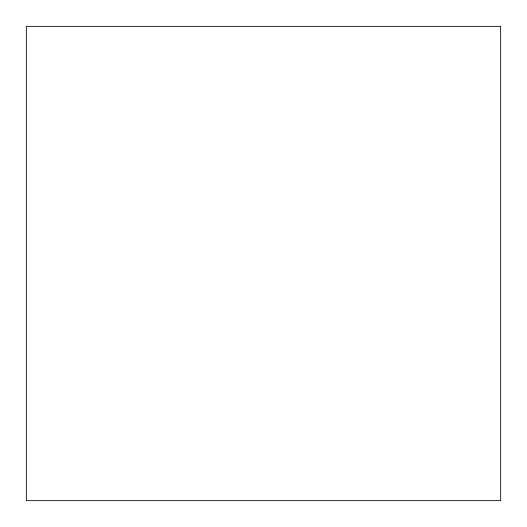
<?xml version="1.0" encoding="UTF-8"?>
<svg xmlns="http://www.w3.org/2000/svg" width="527" height="527" viewBox="0 0 527 527"><rect width="100%" height="100%" fill="white"/><g stroke="black" fill="none" stroke-linecap="round" stroke-linejoin="round"><path stroke-width="0.79" d="M500.65 26.35L26.35 26.35L26.35 500.65L500.65 500.65L500.65 26.35"/></g></svg>
